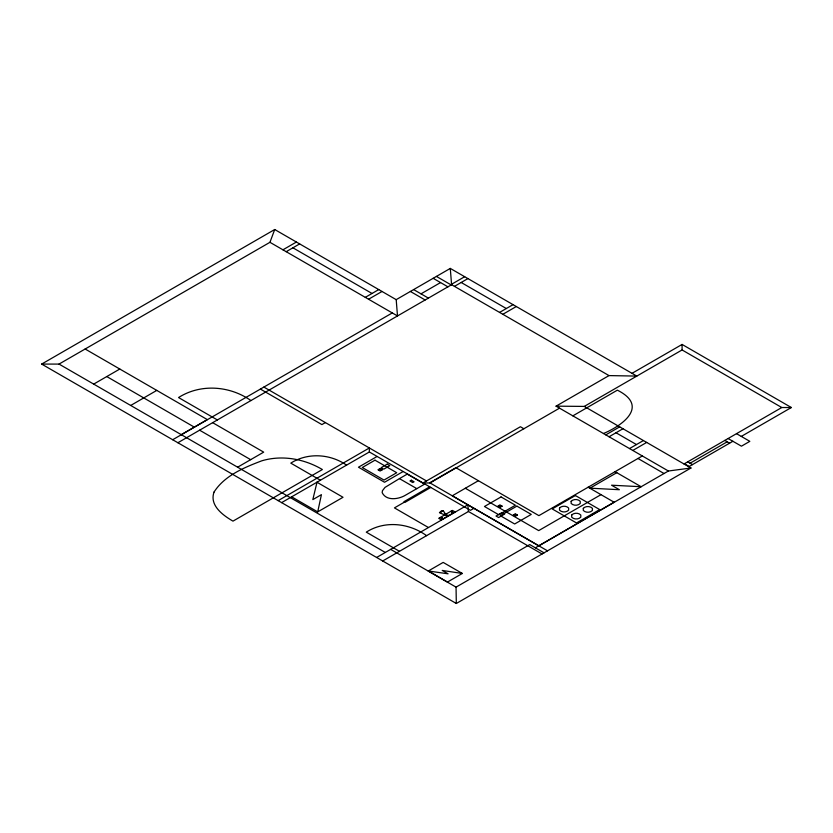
<?xml version="1.0" encoding="UTF-8"?>
<svg xmlns="http://www.w3.org/2000/svg" width="833" height="833" viewBox="0 0 833 833"><rect width="100%" height="100%" fill="white"/><g stroke="black" fill="none" stroke-linecap="round" stroke-linejoin="round"><path stroke-width="1.25" d="M584.287 406.41L690.974 468L456.317 603.488L41.65 364.083L274.723 229.512L396.196 299.651L450.289 268.413L636.797 376.089L608.996 375.589L556.059 406.16L584.287 406.41L682.081 349.954L682.081 344.435L791.35 407.524L741.287 436.419M291.654 496.832L317.717 511.879L321.423 494.646L312.823 499.613L316.998 482.255M41.65 364.083L59.028 364.083L269.944 242.309L274.723 229.512M399.444 478.621L385.023 487.388L382.43 490.731L382.18 492.688C386.408 501.258 398.726 499.331 405.619 495.114L424.622 484.14L407.254 474.112L399.444 478.621L416.812 488.648M614.025 502.247L538.826 545.813L452.277 495.791L478.402 480.703M282.939 249.806L296.402 242.039M286.188 251.691L299.651 243.913M93.744 384.075L119.817 369.029M130.708 405.463L156.802 390.385M365.291 297.36L378.755 289.582M368.561 299.245L382.024 291.467M421.019 293.841L440.553 282.564M181.271 434.659L207.334 419.613L85.133 349.006M172.681 439.73L392.281 312.937M464.658 276.712L451.194 284.48L608.996 375.589M177.887 442.739L451.59 284.719L450.289 268.413M454.454 286.365L467.917 278.586M499.581 312.417L513.045 304.649M237.624 467.188L263.686 452.142L212.644 422.675M502.84 314.301L516.304 306.523M325.38 422.581L321.902 424.591L260.406 389.084M278.149 500.623L369.352 447.967L369.352 451.975L470.437 510.337L473.915 508.338M281.627 502.622L369.352 451.975M377.037 456.494L358.471 467.209L384.534 482.255L403.099 471.54M317.717 511.879L343.019 497.28L316.957 482.224M559.526 408.16L429.974 482.963L423.018 482.963L520.406 426.735L523.874 428.745M429.703 486.826L403.974 501.685L405.067 502.309L430.786 487.451M404.671 501.987L394.446 507.891L428.266 527.424M632.018 373.33L682.081 344.435M572.854 415.854L617.368 390.167C648.47 405.744 624.219 424.705 603.467 433.535M444.166 514.221L445.343 513.544M444.999 514.69L438.699 518.334L441.344 519.865L455.078 511.941L452.423 510.41L446.165 514.013M376.631 557.475L467.834 504.819L468.448 511.493L542.054 553.987M382.711 560.984L468.448 511.493M605.799 434.878L619.7 426.85M609.058 436.763L622.959 428.735M629.519 448.571L643.42 440.542M632.778 450.455L646.679 442.427M428.318 570.99L443.177 562.41L462.325 573.468L447.467 582.048L428.318 570.99L448.071 573.812L442.229 570.438L462.325 573.468M642.326 455.963L538.899 515.637L455.901 467.719L429.776 482.796L547.52 550.832M589.879 488.232L616.805 472.686M600.937 494.687L538.701 530.611L465.324 488.253M390.667 549.374L456.047 587.13L529.746 544.584L544.043 552.831M535.348 547.822L668.389 471.009L690.974 468M684.008 463.981L781.791 407.524L791.35 407.524M690.068 463.231L727.219 441.792M688.787 466.74L732.915 441.261M589.743 488.159L619.367 489.721L611.547 485.202L641.129 486.732L615.066 471.686M682.081 349.954L781.791 407.524M736.507 433.66L749.825 441.344L741.443 446.186L728.084 438.533M461.19 282.481L506.318 308.533M724.825 440.407L729.604 443.166M436.43 276.421L451.194 284.948M433.16 278.305L447.935 286.833M413.637 289.582L428.401 298.11M410.377 291.456L425.142 299.984M687.683 461.857L692.462 464.616M684.424 463.742L689.203 466.501M616.014 432.744L636.464 444.562M292.924 247.807L372.028 293.476M556.059 406.16L668.389 471.009M269.944 242.309L397.497 315.946L396.196 299.651M637.984 458.473L664.036 473.519M588.119 487.222L614.202 502.278M263.874 387.074L426.496 480.953M451.038 511.212L453.683 512.743M250.952 400.558C229.835 385.731 200.638 383.472 178.554 397.549L217.361 419.947M448.82 515.544C442.573 514.471 445.405 508.172 440.105 512.659L441.24 511.545L443.531 511.15L441.417 510.889L439.428 512.659L447.644 516.221M440.136 517.501L442.823 519.011M346.57 465.137C330.243 453.808 307.773 452.34 290.79 463.127L320.413 480.235M426.579 535.661C409.17 523.062 384.804 520.24 366.281 532.152L399.476 551.311M106.78 376.558L194.308 427.131M199.608 430.192L250.66 459.67M59.028 364.083L385.315 552.466M456.047 587.13L456.317 603.488M214.071 492.011C209.145 505.35 222.932 515.304 232.98 521.135L322.371 469.531C304.347 458.848 282.148 454.756 261.843 460.795C244.215 467.5 224.587 475.539 214.071 492.011M559.526 508.015L559.526 510.15C561.775 512.555 566.388 512.555 568.637 510.15L568.637 508.015C566.388 505.61 561.775 505.61 559.526 508.015M571.688 515.033L571.688 517.168C573.937 519.573 578.55 519.573 580.799 517.168L580.799 515.033C578.55 512.628 573.937 512.628 571.688 515.033M571.146 501.299L571.146 503.444C573.385 505.85 578.008 505.85 580.247 503.444L580.247 501.31C577.998 498.905 573.396 498.905 571.146 501.299M583.308 508.328L583.308 510.462C585.547 512.868 590.17 512.868 592.409 510.462L592.419 508.328C590.17 505.923 585.557 505.923 583.308 508.328M501.174 506.172L499.946 506.881L498.717 506.172L499.946 505.464L501.174 506.172M516.543 515.054L515.315 515.762L514.086 515.054L515.315 514.336L516.543 515.054M381.327 469.77L380.098 470.478L378.869 469.77L380.098 469.062L381.327 469.77M502.101 506.172L499.946 507.412L497.79 506.172L499.946 504.933L502.101 506.172M382.253 469.77L380.098 471.009L377.953 469.77L380.098 468.521L382.253 469.77M517.47 515.054L515.315 516.293L513.17 515.054L515.315 513.805L517.47 515.054M452.017 512.389C450.528 512.482 453.079 511.452 452.017 512.389M441.563 518.126L442.396 518.001L441.563 518.126M374.996 460.18L362.282 467.521L384.003 480.058L396.716 472.717L374.996 460.18M387.22 464.158L381.139 467.667L383.742 469.166L389.823 465.657L387.22 464.158M411.315 480.204L409.992 480.964L412.751 482.557L414.074 481.797L411.315 480.204M501.049 496.926L484.473 506.495L498.832 514.794L515.408 505.225L501.049 496.926M502.091 512.514L496.01 516.023L498.623 517.532L504.704 514.023L502.091 512.514M516.887 506.12L500.3 515.689L514.669 523.988L531.246 514.409L516.887 506.12M575.384 495.531L552.196 508.921L576.519 522.968L599.708 509.577L575.384 495.531"/></g></svg>
